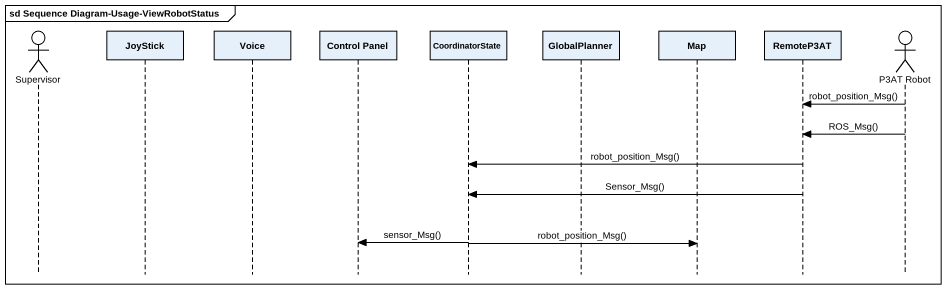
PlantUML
@startuml
mainframe sd Sequence Diagram-Usage-ViewRobotStatus
hide footbox
actor Supervisor
participant JoyStick
participant Voice
participant "Control Panel" as Control_Panel
participant CoordinatorState
participant GlobalPlanner
participant "Map" as Map_
participant RemoteP3AT
actor "P3AT Robot" as P3AT_Robot

P3AT_Robot -> RemoteP3AT : robot_position_Msg()
P3AT_Robot -> RemoteP3AT : ROS_Msg()
RemoteP3AT -> CoordinatorState : robot_position_Msg()
RemoteP3AT -> CoordinatorState : Sensor_Msg()
CoordinatorState -> Control_Panel : sensor_Msg()
CoordinatorState -> Map_ : robot_position_Msg()
@enduml
